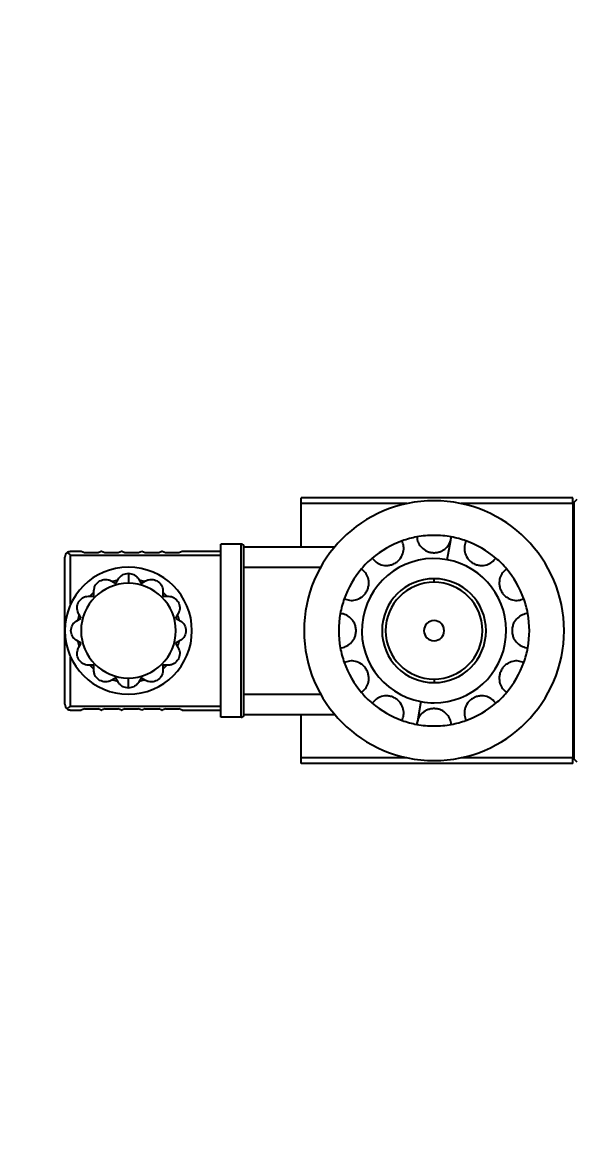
# Model space of a CAD drawing. Header units: inches. Extents: x -347369 to -260369, y 119522 to 149869.
# Drawn here: x -320386.4 to -320290.8, y 137498 to 137691 of the extents above; entities that cross this region are included whole.
import ezdxf

# ---------------------------------------------------------------- set-up
doc = ezdxf.new("R2010")
doc.units = ezdxf.units.IN
doc.header["$LTSCALE"] = 300
doc.layers.add('QUOTE', color=7, linetype='Continuous')
doc.layers.add('RULLIERE', color=3, linetype='Continuous')
doc.styles.get("Standard").update_dxf_attribs({"font": 'romans.shx'})
doc.dimstyles.new('sc1a100', dxfattribs={"dimscale": 100, "dimtxt": 3, "dimasz": 3, "dimexe": 0, "dimexo": 0, "dimgap": 1, "dimtad": 1, "dimzin": 12, "dimdsep": 46, "dimtxsty": 'Standard', "dimblk": 'CLOSEDBLANK', "dimcen": 1, "dimclrd": 253, "dimclre": 253, "dimclrt": 2, "dimadec": 0, "dimazin": 3, "dimtfac": 1, "dimtmove": 0, "dimatfit": 1, "dimldrblk": 'CLOSEDBLANK', "dimfxl": 1, "dimtolj": 1, "dimtzin": 0, "dimarcsym": 0})

# ---------------------------------------------------------------- blocks, each defined once
blk = doc.blocks.new('_ClosedBlank')
at = {"color": 0, "linetype": 'ByBlock', "lineweight": -2}
for p, q in [((-1, 0.16667), (0, 0)), ((-1, 0.16667), (-1, -0.16667)), ((0, 0), (-1, -0.16667))]:
    blk.add_line(p, q, dxfattribs=at)
blk = doc.blocks.new('*D38')
at = {"layer": 'Defpoints', "color": 0, "transparency": 16777216}
for p in [(-322483.62, 140399.66), (-323696.06, 139699.66), (-320318.56, 137749.66), (-322483.62, 136499.66), (-321507.47, 136317.71)]:
    blk.add_point(p, dxfattribs=at)
at = {"layer": 'QUOTE', "color": 253, "lineweight": -2, "transparency": 16777216}
for p, q in [((-320318.56, 137749.66), (-320011.93, 137572.62)), ((-322483.62, 136499.66), (-322483.62, 136145.58))]:
    blk.add_line(p, q, dxfattribs=at)
blk.add_arc((-322483.62, 138999.66), 2854.07, 276.02531, 323.97469, dxfattribs=at)
at = {"layer": 'QUOTE', "color": 253, "lineweight": -2, "transparency": 16777216, "xscale": 300, "yscale": 300, "zscale": 300}
for p, rotation in [((-320011.93, 137572.62), 56.98734634615995), ((-322483.62, 136145.58), 183.0126536538403)]:
    blk.add_blockref('_ClosedBlank', p, dxfattribs=dict(at, rotation=rotation))
at = {"layer": 'QUOTE', "color": 2, "transparency": 16777216, "insert": (-321181.59, 136744.46), "char_height": 300, "attachment_point": 5, "rotation": 30}
blk.add_mtext('\\A1;60°', dxfattribs=at)
blk = doc.blocks.new('90-2630 (R10) - DX')
at = {"layer": 'RULLIERE', "color": 254}
for p, q in [((-57.5, -1391), (-104.5, -1391)), ((-104.5, -1392), (-104.5, -1391)), ((-57.5, -1392), (-57.5, -1391)), ((-56.8, -1391.3), (-57.3, -1391.8)), ((-86.22, -1392), (-104.5, -1392)), ((-104.5, -1399.5), (-104.5, -1392)), ((-57.5, -1392), (-76.78, -1392)), ((-57.3, -1391.8), (-57.5, -1392)), ((-57.5, -1392), (-57.5, -1436)), ((-57.3, -1391.8), (-57.3, -1436.2)), ((-118.4, -1429), (-118.4, -1399)), ((-114.9, -1399), (-118.4, -1399)), ((-114.9, -1429), (-114.9, -1399)), ((-79.24, -1401.71), (-78.61, -1398.31)), ((-78.51, -1397.77), (-78.73, -1398.56)), ((-78.61, -1398.31), (-78.51, -1397.77)), ((-144.4, -1400.25), (-142.56, -1400.25)), ((-144.4, -1409.42), (-144.4, -1400.95)), ((-144.4, -1400.95), (-118.4, -1400.95)), ((-142.56, -1400.25), (-142.01, -1400.45)), ((-142.01, -1400.45), (-139.65, -1400.45)), ((-139.65, -1400.45), (-139.1, -1400.25)), ((-139.1, -1400.25), (-139.06, -1400.25)), ((-139.06, -1400.25), (-138.51, -1400.45)), ((-138.51, -1400.45), (-136.15, -1400.45)), ((-136.15, -1400.45), (-135.6, -1400.25)), ((-135.6, -1400.25), (-135.56, -1400.25)), ((-135.56, -1400.25), (-135.01, -1400.45)), ((-135.01, -1400.45), (-132.65, -1400.45)), ((-132.65, -1400.45), (-132.1, -1400.25)), ((-132.1, -1400.25), (-132.06, -1400.25)), ((-132.06, -1400.25), (-131.51, -1400.45)), ((-131.51, -1400.45), (-129.15, -1400.45)), ((-129.15, -1400.45), (-128.6, -1400.25)), ((-128.6, -1400.25), (-128.56, -1400.25)), ((-128.56, -1400.25), (-128.01, -1400.45)), ((-128.01, -1400.45), (-125.65, -1400.45)), ((-125.65, -1400.45), (-125.1, -1400.25)), ((-125.1, -1400.25), (-118.4, -1400.25)), ((-114.4, -1428.5), (-114.4, -1399.5)), ((-114.4, -1399.5), (-98.7, -1399.5)), ((-145.4, -1414), (-145.4, -1401.25)), ((-114.4, -1403), (-101.13, -1403)), ((-137.38, -1405.38), (-136.59, -1405.84)), ((-136.59, -1405.84), (-136.13, -1405.05)), ((-132.67, -1405.05), (-132.21, -1405.84)), ((-132.21, -1405.84), (-131.42, -1405.38)), ((-81.5, -1405.61), (-81.5, -1405)), ((-141.29, -1408.03), (-140.38, -1408.03)), ((-140.38, -1408.03), (-140.38, -1407.11)), ((-128.43, -1407.11), (-128.43, -1408.03)), ((-128.43, -1408.03), (-127.51, -1408.03)), ((-143.35, -1412.27), (-142.56, -1411.81)), ((-142.56, -1411.81), (-143.02, -1411.02)), ((-125.78, -1411.02), (-126.24, -1411.81)), ((-126.24, -1411.81), (-125.45, -1412.27)), ((-145.4, -1426.75), (-145.4, -1414)), ((-142.56, -1416.19), (-143.35, -1415.73)), ((-143.02, -1416.98), (-142.56, -1416.19)), ((-125.45, -1415.73), (-126.24, -1416.19)), ((-126.24, -1416.19), (-125.78, -1416.98)), ((-144.4, -1427.05), (-144.4, -1418.58)), ((-140.38, -1419.98), (-141.29, -1419.98)), ((-140.38, -1420.89), (-140.38, -1419.98)), ((-128.43, -1419.98), (-128.43, -1420.89)), ((-127.51, -1419.98), (-128.43, -1419.98)), ((-136.59, -1422.16), (-137.38, -1422.62)), ((-136.13, -1422.95), (-136.59, -1422.16)), ((-132.21, -1422.16), (-132.67, -1422.95)), ((-131.42, -1422.62), (-132.21, -1422.16)), ((-81.5, -1422.39), (-81.5, -1423)), ((-114.4, -1425), (-101.13, -1425)), ((-144.4, -1427.05), (-118.4, -1427.05)), ((-144.4, -1427.75), (-142.56, -1427.75)), ((-142.01, -1427.55), (-142.56, -1427.75)), ((-142.01, -1427.55), (-139.65, -1427.55)), ((-139.1, -1427.75), (-139.65, -1427.55)), ((-139.1, -1427.75), (-139.06, -1427.75)), ((-138.51, -1427.55), (-139.06, -1427.75)), ((-138.51, -1427.55), (-136.15, -1427.55)), ((-135.6, -1427.75), (-136.15, -1427.55)), ((-135.6, -1427.75), (-135.56, -1427.75)), ((-135.01, -1427.55), (-135.56, -1427.75)), ((-135.01, -1427.55), (-132.65, -1427.55)), ((-132.1, -1427.75), (-132.65, -1427.55)), ((-132.1, -1427.75), (-132.06, -1427.75)), ((-131.51, -1427.55), (-132.06, -1427.75)), ((-131.51, -1427.55), (-129.15, -1427.55)), ((-128.6, -1427.75), (-129.15, -1427.55)), ((-128.6, -1427.75), (-128.56, -1427.75)), ((-128.01, -1427.55), (-128.56, -1427.75)), ((-128.01, -1427.55), (-125.65, -1427.55)), ((-125.1, -1427.75), (-125.65, -1427.55)), ((-125.1, -1427.75), (-118.4, -1427.75)), ((-83.76, -1426.29), (-84.39, -1429.69)), ((-114.9, -1429), (-118.4, -1429)), ((-114.4, -1428.5), (-98.7, -1428.5)), ((-104.5, -1436), (-104.5, -1428.5)), ((-84.49, -1430.23), (-84.27, -1429.44)), ((-84.39, -1429.69), (-84.49, -1430.23)), ((-86.22, -1436), (-104.5, -1436)), ((-104.5, -1437), (-104.5, -1436)), ((-57.5, -1437), (-104.5, -1437)), ((-57.5, -1436), (-76.78, -1436)), ((-57.5, -1436), (-57.3, -1436.2)), ((-57.5, -1437), (-57.5, -1436)), ((-57.3, -1436.2), (-56.8, -1436.7))]:
    blk.add_line(p, q, dxfattribs=at)
for centre, radius, start, end in [((-81.5, -1414), 22.5, 90, 270), ((-81.5, -1414), 22.5, 270, 90), ((-114.9, -1399.5), 0.5, 0, 90), ((-81.5, -1414), 16.5, 109.5682, 130.4318), ((-81.5, -1414), 16.5, 100.4318, 109.5682), ((-81.5, -1414), 16.5, 90, 100.4318), ((-81.5, -1414), 16.5, 79.5682, 90), ((-81.5, -1414), 16.5, 70.4318, 79.5682), ((-81.5, -1414), 16.5, 49.5682, 70.4318), ((-144.4, -1401.25), 1, 127.3471, 180), ((-81.5, -1414), 16.5, 130.4318, 139.5682), ((-81.5, -1414), 12.5, 79.5682, 259.5682), ((-81.5, -1414), 12.5, 270, 79.5682), ((-81.5, -1414), 16.5, 40.4318, 49.5682), ((-134.4, -1414), 11, 90, 270), ((-134.4, -1414), 11, 270, 90), ((-81.5, -1414), 16.5, 139.5682, 160.4318), ((-81.5, -1414), 16.5, 19.5682, 40.4318), ((-134.4, -1414), 8.2, 90, 270), ((-134.4, -1414), 8.95, 101.882, 108.118), ((-134.4, -1414), 8.2, 270, 90), ((-134.4, -1414), 8.95, 71.882, 78.118), ((-81.5, -1414), 9, 90, 270), ((-81.5, -1414), 8.39, 90, 270), ((-81.5, -1414), 9, 270, 90), ((-81.5, -1414), 8.39, 270, 90), ((-134.4, -1414), 8.95, 131.882, 138.118), ((-134.4, -1414), 8.95, 41.882, 48.118), ((-81.5, -1414), 16.5, 160.4318, 169.5682), ((-81.5, -1414), 16.5, 10.4318, 19.5682), ((-134.4, -1414), 8.95, 161.882, 168.118), ((-134.4, -1414), 8.95, 11.882, 18.118), ((-81.5, -1414), 16.5, 169.5682, 190.4318), ((-81.5, -1414), 1.75, 90, 270), ((-81.5, -1414), 1.75, 270, 90), ((-81.5, -1414), 16.5, 349.5682, 10.4318), ((-134.4, -1414), 8.95, 191.882, 198.118), ((-134.4, -1414), 8.95, 341.882, 348.118), ((-81.5, -1414), 16.5, 190.4318, 199.5682), ((-81.5, -1414), 16.5, 340.4318, 349.5682), ((-134.4, -1414), 8.95, 221.882, 228.118), ((-134.4, -1414), 8.95, 311.882, 318.118), ((-81.5, -1414), 16.5, 199.5682, 220.4318), ((-81.5, -1414), 16.5, 319.5682, 340.4318), ((-134.4, -1414), 8.95, 251.882, 258.118), ((-134.4, -1414), 8.95, 281.882, 288.118), ((-81.5, -1414), 16.5, 220.4318, 229.5682), ((-81.5, -1414), 16.5, 310.4318, 319.5682), ((-144.4, -1426.75), 1, 180, 232.6529), ((-81.5, -1414), 16.5, 229.5682, 250.4318), ((-81.5, -1414), 12.5, 259.5682, 270), ((-81.5, -1414), 16.5, 289.5682, 310.4318), ((-114.9, -1428.5), 0.5, 270, 0), ((-81.5, -1414), 16.5, 250.4318, 259.5682), ((-81.5, -1414), 16.5, 280.4318, 289.5682), ((-81.5, -1414), 16.5, 259.5682, 270), ((-81.5, -1414), 16.5, 270, 280.4318)]:
    blk.add_arc(centre, radius, start, end, dxfattribs=at)
for points, knots in [([(-92.2, -1401.44), (-91.99, -1401.69), (-91.57, -1402.18), (-90.66, -1402.63), (-89.72, -1402.76), (-88.88, -1402.61), (-88.24, -1402.33), (-87.68, -1401.92), (-87.13, -1401.27), (-86.77, -1400.39), (-86.7, -1399.37), (-86.92, -1398.76), (-87.03, -1398.45)], [0, 0, 0, 0, 0.124535, 0.249531, 0.374386, 0.437177, 0.499798, 0.562518, 0.625328, 0.75005, 0.874912, 1, 1, 1, 1]), ([(-84.49, -1397.77), (-84.43, -1398.07), (-84.33, -1398.66), (-83.84, -1399.46), (-83.19, -1400.03), (-82.5, -1400.35), (-81.89, -1400.5), (-81.24, -1400.51), (-80.62, -1400.39), (-80.08, -1400.16), (-79.49, -1399.77), (-78.93, -1399.16), (-78.72, -1398.59), (-78.61, -1398.31)], [0, 0, 0, 0, 0.124496, 0.249427, 0.374311, 0.437073, 0.499874, 0.562303, 0.625104, 0.687855, 0.750663, 0.875541, 1, 1, 1, 1]), ([(-75.97, -1398.45), (-76.08, -1398.76), (-76.3, -1399.37), (-76.23, -1400.38), (-75.87, -1401.26), (-75.32, -1401.92), (-74.77, -1402.33), (-74.13, -1402.61), (-73.29, -1402.76), (-72.34, -1402.63), (-71.43, -1402.18), (-71.01, -1401.69), (-70.8, -1401.44)], [0, 0, 0, 0, 0.124535, 0.249531, 0.374386, 0.437177, 0.499798, 0.562518, 0.625328, 0.75005, 0.874912, 1, 1, 1, 1]), ([(-145.01, -1400.46), (-144.91, -1400.39), (-144.72, -1400.27), (-144.51, -1400.26), (-144.4, -1400.25)], [0, 0, 0, 0, 0.500024, 1, 1, 1, 1]), ([(-145.01, -1400.46), (-144.91, -1400.53), (-144.72, -1400.68), (-144.51, -1400.86), (-144.4, -1400.95)], [0, 0, 0, 0, 0.500024, 1, 1, 1, 1]), ([(-136.13, -1405.05), (-136.02, -1404.89), (-135.8, -1404.58), (-135.22, -1404.17), (-134.73, -1404.1), (-134.4, -1404.05)], [0, 0, 0, 0, 0.249704, 0.5005, 1, 1, 1, 1]), ([(-134.4, -1404.05), (-134.07, -1404.1), (-133.58, -1404.17), (-133, -1404.58), (-132.78, -1404.89), (-132.67, -1405.05)], [0, 0, 0, 0, 0.4982384, 0.7482254, 1, 1, 1, 1]), ([(-97.05, -1408.47), (-96.74, -1408.58), (-96.13, -1408.8), (-95.12, -1408.73), (-94.24, -1408.37), (-93.58, -1407.82), (-93.17, -1407.27), (-92.89, -1406.63), (-92.74, -1405.79), (-92.87, -1404.84), (-93.32, -1403.93), (-93.81, -1403.51), (-94.06, -1403.3)], [0, 0, 0, 0, 0.124535, 0.249531, 0.374386, 0.437177, 0.499798, 0.562518, 0.625328, 0.75005, 0.874912, 1, 1, 1, 1]), ([(-68.94, -1403.3), (-69.19, -1403.51), (-69.68, -1403.93), (-70.13, -1404.84), (-70.26, -1405.78), (-70.11, -1406.62), (-69.83, -1407.26), (-69.42, -1407.82), (-68.77, -1408.37), (-67.89, -1408.73), (-66.87, -1408.8), (-66.26, -1408.58), (-65.95, -1408.47)], [0, 0, 0, 0, 0.1245351, 0.2495306, 0.3743861, 0.4371771, 0.4997976, 0.5625177, 0.6253275, 0.7500499, 0.8749117, 1, 1, 1, 1]), ([(-140.38, -1407.11), (-140.36, -1406.93), (-140.32, -1406.55), (-140.03, -1405.9), (-139.64, -1405.59), (-139.38, -1405.38)], [0, 0, 0, 0, 0.249704, 0.5005, 1, 1, 1, 1]), ([(-139.38, -1405.38), (-139.07, -1405.26), (-138.61, -1405.07), (-137.9, -1405.14), (-137.55, -1405.3), (-137.38, -1405.38)], [0, 0, 0, 0, 0.498238, 0.748225, 1, 1, 1, 1]), ([(-131.42, -1405.38), (-131.25, -1405.3), (-130.91, -1405.14), (-130.2, -1405.07), (-129.73, -1405.26), (-129.43, -1405.38)], [0, 0, 0, 0, 0.249704, 0.5005, 1, 1, 1, 1]), ([(-129.43, -1405.38), (-129.16, -1405.59), (-128.77, -1405.89), (-128.48, -1406.54), (-128.44, -1406.92), (-128.43, -1407.11)], [0, 0, 0, 0, 0.498238, 0.748225, 1, 1, 1, 1]), ([(-143.02, -1409.03), (-142.81, -1408.76), (-142.51, -1408.37), (-141.86, -1408.08), (-141.48, -1408.04), (-141.29, -1408.03)], [0, 0, 0, 0, 0.498238, 0.748225, 1, 1, 1, 1]), ([(-127.51, -1408.03), (-127.33, -1408.04), (-126.95, -1408.08), (-126.3, -1408.37), (-125.99, -1408.76), (-125.78, -1409.03)], [0, 0, 0, 0, 0.249704, 0.5005, 1, 1, 1, 1]), ([(-143.02, -1411.02), (-143.1, -1410.85), (-143.26, -1410.51), (-143.33, -1409.8), (-143.14, -1409.33), (-143.02, -1409.03)], [0, 0, 0, 0, 0.249704, 0.5005, 1, 1, 1, 1]), ([(-125.78, -1409.03), (-125.66, -1409.33), (-125.47, -1409.79), (-125.54, -1410.5), (-125.7, -1410.85), (-125.78, -1411.02)], [0, 0, 0, 0, 0.498238, 0.748225, 1, 1, 1, 1]), ([(-144.35, -1414), (-144.3, -1413.67), (-144.23, -1413.18), (-143.82, -1412.6), (-143.51, -1412.38), (-143.35, -1412.27)], [0, 0, 0, 0, 0.498238, 0.748225, 1, 1, 1, 1]), ([(-125.45, -1412.27), (-125.29, -1412.38), (-124.98, -1412.6), (-124.57, -1413.18), (-124.5, -1413.67), (-124.45, -1414)], [0, 0, 0, 0, 0.249704, 0.5005, 1, 1, 1, 1]), ([(-97.73, -1416.99), (-97.41, -1416.93), (-96.78, -1416.81), (-95.93, -1416.25), (-95.34, -1415.5), (-95.05, -1414.69), (-94.97, -1414), (-95.05, -1413.31), (-95.34, -1412.51), (-95.92, -1411.76), (-96.77, -1411.19), (-97.41, -1411.07), (-97.73, -1411.01)], [0, 0, 0, 0, 0.124535, 0.249531, 0.374386, 0.437177, 0.499798, 0.562518, 0.625328, 0.75005, 0.874912, 1, 1, 1, 1]), ([(-65.27, -1411.01), (-65.59, -1411.07), (-66.22, -1411.19), (-67.07, -1411.75), (-67.66, -1412.5), (-67.95, -1413.31), (-68.03, -1414), (-67.95, -1414.69), (-67.66, -1415.49), (-67.08, -1416.24), (-66.23, -1416.81), (-65.59, -1416.93), (-65.27, -1416.99)], [0, 0, 0, 0, 0.1245351, 0.2495306, 0.3743861, 0.4371771, 0.4997976, 0.5625177, 0.6253275, 0.7500499, 0.8749117, 1, 1, 1, 1]), ([(-143.35, -1415.73), (-143.51, -1415.62), (-143.82, -1415.4), (-144.23, -1414.82), (-144.3, -1414.33), (-144.35, -1414)], [0, 0, 0, 0, 0.249704, 0.5005, 1, 1, 1, 1]), ([(-124.45, -1414), (-124.5, -1414.33), (-124.57, -1414.82), (-124.98, -1415.4), (-125.29, -1415.62), (-125.45, -1415.73)], [0, 0, 0, 0, 0.498238, 0.748225, 1, 1, 1, 1]), ([(-143.02, -1418.98), (-143.14, -1418.67), (-143.33, -1418.21), (-143.26, -1417.5), (-143.1, -1417.15), (-143.02, -1416.98)], [0, 0, 0, 0, 0.498238, 0.748225, 1, 1, 1, 1]), ([(-125.78, -1416.98), (-125.7, -1417.15), (-125.54, -1417.49), (-125.47, -1418.2), (-125.66, -1418.67), (-125.78, -1418.98)], [0, 0, 0, 0, 0.2497043, 0.5005002, 1, 1, 1, 1]), ([(-141.29, -1419.98), (-141.47, -1419.96), (-141.85, -1419.92), (-142.5, -1419.63), (-142.81, -1419.24), (-143.02, -1418.98)], [0, 0, 0, 0, 0.249704, 0.5005, 1, 1, 1, 1]), ([(-125.78, -1418.98), (-125.99, -1419.24), (-126.29, -1419.63), (-126.94, -1419.92), (-127.32, -1419.96), (-127.51, -1419.98)], [0, 0, 0, 0, 0.498238, 0.748225, 1, 1, 1, 1]), ([(-94.06, -1424.7), (-93.81, -1424.49), (-93.32, -1424.07), (-92.87, -1423.16), (-92.74, -1422.22), (-92.89, -1421.38), (-93.17, -1420.74), (-93.58, -1420.18), (-94.23, -1419.63), (-95.11, -1419.27), (-96.13, -1419.2), (-96.74, -1419.42), (-97.05, -1419.53)], [0, 0, 0, 0, 0.124535, 0.249531, 0.374386, 0.437177, 0.499798, 0.562518, 0.625328, 0.75005, 0.874912, 1, 1, 1, 1]), ([(-65.95, -1419.53), (-66.26, -1419.42), (-66.87, -1419.2), (-67.88, -1419.27), (-68.76, -1419.63), (-69.42, -1420.18), (-69.83, -1420.73), (-70.11, -1421.37), (-70.26, -1422.21), (-70.13, -1423.16), (-69.68, -1424.07), (-69.19, -1424.49), (-68.94, -1424.7)], [0, 0, 0, 0, 0.124535, 0.249531, 0.374386, 0.437177, 0.499798, 0.562518, 0.625328, 0.75005, 0.874912, 1, 1, 1, 1]), ([(-139.38, -1422.62), (-139.64, -1422.41), (-140.03, -1422.11), (-140.32, -1421.46), (-140.36, -1421.08), (-140.38, -1420.89)], [0, 0, 0, 0, 0.4982383, 0.7482252, 1, 1, 1, 1]), ([(-128.43, -1420.89), (-128.44, -1421.07), (-128.48, -1421.45), (-128.77, -1422.1), (-129.16, -1422.41), (-129.43, -1422.62)], [0, 0, 0, 0, 0.249704, 0.5005, 1, 1, 1, 1]), ([(-137.38, -1422.62), (-137.55, -1422.7), (-137.89, -1422.86), (-138.6, -1422.93), (-139.07, -1422.74), (-139.38, -1422.62)], [0, 0, 0, 0, 0.249704, 0.5005, 1, 1, 1, 1]), ([(-134.4, -1423.95), (-134.73, -1423.9), (-135.22, -1423.83), (-135.8, -1423.42), (-136.02, -1423.11), (-136.13, -1422.95)], [0, 0, 0, 0, 0.498238, 0.748225, 1, 1, 1, 1]), ([(-132.67, -1422.95), (-132.78, -1423.11), (-133, -1423.42), (-133.58, -1423.83), (-134.07, -1423.9), (-134.4, -1423.95)], [0, 0, 0, 0, 0.249704, 0.5005, 1, 1, 1, 1]), ([(-129.43, -1422.62), (-129.73, -1422.74), (-130.19, -1422.93), (-130.9, -1422.86), (-131.25, -1422.7), (-131.42, -1422.62)], [0, 0, 0, 0, 0.498238, 0.748225, 1, 1, 1, 1]), ([(-87.03, -1429.55), (-86.92, -1429.24), (-86.7, -1428.63), (-86.77, -1427.62), (-87.13, -1426.74), (-87.68, -1426.08), (-88.23, -1425.67), (-88.87, -1425.39), (-89.71, -1425.24), (-90.66, -1425.37), (-91.57, -1425.82), (-91.99, -1426.31), (-92.2, -1426.56)], [0, 0, 0, 0, 0.124535, 0.249531, 0.374386, 0.437177, 0.499798, 0.562518, 0.625328, 0.75005, 0.874912, 1, 1, 1, 1]), ([(-70.8, -1426.56), (-71.01, -1426.31), (-71.43, -1425.82), (-72.34, -1425.37), (-73.28, -1425.24), (-74.12, -1425.39), (-74.76, -1425.67), (-75.32, -1426.08), (-75.87, -1426.73), (-76.23, -1427.61), (-76.3, -1428.63), (-76.08, -1429.24), (-75.97, -1429.55)], [0, 0, 0, 0, 0.124535, 0.249531, 0.374386, 0.437177, 0.499798, 0.562518, 0.625328, 0.75005, 0.874912, 1, 1, 1, 1]), ([(-145.01, -1427.54), (-144.91, -1427.47), (-144.72, -1427.32), (-144.51, -1427.14), (-144.4, -1427.05)], [0, 0, 0, 0, 0.500024, 1, 1, 1, 1]), ([(-145.01, -1427.54), (-144.91, -1427.61), (-144.72, -1427.73), (-144.51, -1427.74), (-144.4, -1427.75)], [0, 0, 0, 0, 0.5000244, 1, 1, 1, 1]), ([(-78.51, -1430.23), (-78.57, -1429.93), (-78.67, -1429.34), (-79.16, -1428.54), (-79.81, -1427.97), (-80.5, -1427.65), (-81.11, -1427.5), (-81.76, -1427.49), (-82.38, -1427.61), (-82.92, -1427.84), (-83.51, -1428.23), (-84.07, -1428.84), (-84.28, -1429.41), (-84.39, -1429.69)], [0, 0, 0, 0, 0.124496, 0.249427, 0.374311, 0.437073, 0.499874, 0.562303, 0.625104, 0.687855, 0.750663, 0.875541, 1, 1, 1, 1])]:
    blk.add_open_spline(points, degree=3, knots=knots, dxfattribs=at)
for points in [[(-134.4, -1404.05), (-134.4, -1404.08), (-134.4, -1404.13), (-134.4, -1404.53), (-134.4, -1405.11), (-134.4, -1405.57), (-134.4, -1405.8)], [(-134.4, -1423.95), (-134.4, -1423.92), (-134.4, -1423.87), (-134.4, -1423.47), (-134.4, -1422.89), (-134.4, -1422.43), (-134.4, -1422.2)]]:
    blk.add_open_spline(points, degree=3, dxfattribs=at)

msp = doc.modelspace()

# ---------------------------------------------------------------- block references
msp.add_blockref('90-2630 (R10) - DX', (-320233.625, 138999.656))

# ---------------------------------------------------------------- dimensions: what is measured, and where the dimension line sits
at = {"layer": 'QUOTE'}
dim = msp.add_angular_dim_2l(base=(-321507.475, 136317.706), line1=((-322483.625, 136499.656), (-322483.625, 140399.656)), line2=((-320318.561, 137749.656), (-323696.06, 139699.656)), dimstyle='sc1a100', dxfattribs=at)
dim.commit()
dim.dimension.update_dxf_attribs({"geometry": '*D38', "text_midpoint": (-321181.589, 136744.464)})

doc.saveas('drawing.dxf')
